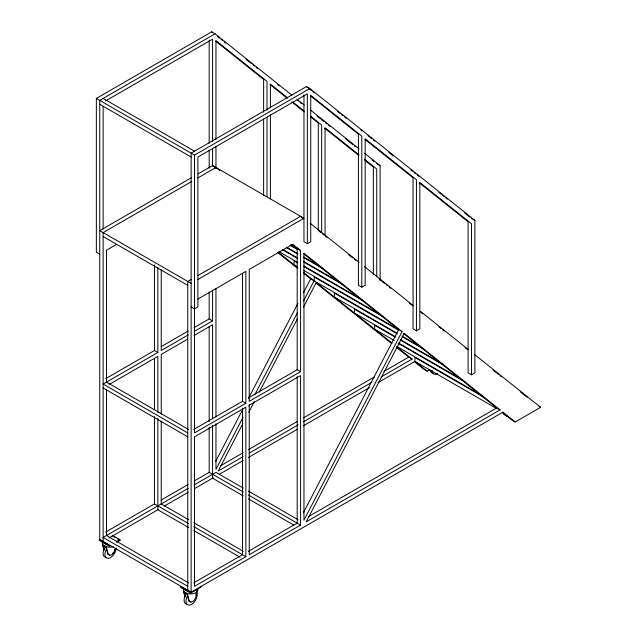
<?xml version="1.0" encoding="UTF-8"?>
<svg xmlns="http://www.w3.org/2000/svg" width="637" height="637" viewBox="0 0 637 637"><rect width="100%" height="100%" fill="white"/><g stroke="black" fill="none" stroke-linecap="round" stroke-linejoin="round"><path stroke-width="0.96" d="M114.349 550.679L114.612 549.198M114.947 549.397C114.7 552.064 112.821 554.652 110.193 555.384L108.29 554.516L106.331 547.016L102.565 544.85L104.046 550.344M195.846 595.101L196.801 590.658M197.526 589.074C196.204 593.461 196.777 600.532 191.235 602.172L189.332 601.304L187.374 593.811L183.615 591.638L185.088 597.14M215.76 461.244L243.215 408.492M248.613 398.109L297.853 303.491M303.355 292.924L310.681 278.847L303.777 273.329M243.039 417.283L215.959 469.326L215.959 423.844M248.82 406.175L249.704 404.471M254.752 394.781L297.575 312.488M303.531 301.038L314.065 280.798L303.331 272.222M242.848 423.645L218.188 471.038L243.135 456.633M248.788 412.235L254.267 401.708M259.291 392.05L297.59 318.46M303.515 307.074L316.27 282.557L391.97 343.024M303.308 512.928L398.682 329.655L303.642 253.733M402.066 331.606L303.96 520.134L303.96 253.239L402.066 331.606L314.224 280.925L314.224 277.015L383.458 316.987M112.415 553.728L113.577 552.303M99.746 254.107L96.362 252.148L96.362 98.424L211.667 31.85L215.051 33.801L291.897 95.192M215.051 33.801L99.746 100.375L99.746 539.42L191.132 592.179L191.132 153.135L306.445 86.568L309.829 88.519L474.883 220.37L474.883 372.852L471.499 374.811L468.115 372.852L468.115 221.787L419.528 182.978M105.718 100.837L212.575 39.144L212.575 141.342M96.362 98.424L194.516 155.094L309.829 88.519M191.204 177.85L99.746 230.658L191.132 283.417M198.043 173.909L212.575 165.516L303.96 218.276L197.972 279.468M191.841 181.394L103.13 232.609L103.13 541.37M197.868 177.914L215.959 167.467L219.845 170.573M116.603 244.377L106.514 250.198L106.514 382.104L188.568 429.481M191.196 279.476L187.748 281.466L187.748 590.228M198.011 275.542L300.576 216.325L302.909 218.188M197.884 299.064L245.858 271.37L245.858 403.277L194.516 432.913L194.516 155.094M303.96 94.881L303.96 241.726L307.345 243.684L310.729 241.726L310.729 95.319L361.792 136.111L361.792 287.176L358.408 285.217L358.408 134.152L310.442 95.837M105.662 378.689L154.465 350.509L157.849 352.468L157.849 267.819M161.225 346.616L188.178 331.049M194.062 327.657L209.183 318.922L212.575 320.873L212.575 290.05M157.849 352.468L103.13 384.063L187.748 432.913M188.202 334.951L161.233 350.509L161.233 269.785M194.078 331.551L212.575 320.873M109.038 384.557L157.849 356.378L157.849 412.545M187.294 339.378L161.233 354.419L161.233 414.114M194.03 335.484L212.575 324.782L212.575 418.565M361.792 287.176L365.176 285.217L365.176 138.81L416.439 179.761L416.439 330.826L419.823 328.875L419.823 182.469L471.499 223.746L471.499 374.811M193.664 429.497L242.474 401.318L245.858 403.277M248.382 397.91L297.192 369.731L300.576 371.682L300.576 250.532L292.757 244.29L249.242 269.411L249.242 401.318L300.576 371.682M105.662 532.094L154.465 503.915L188.624 523.638M161.225 500.021L188.178 484.454M194.062 481.062L209.183 472.328L243.342 492.043M220.824 465.607L243.191 452.692M248.35 449.714L297.383 421.407M303.403 417.928L374.468 376.897M383.88 371.467L408.699 357.142L412.083 359.093L381.276 376.881M188.202 488.348L103.13 537.461L187.748 586.319M194.078 484.956L215.959 472.328L243.31 488.117M249.155 453.154L298.188 424.847M303.347 421.869L371.865 382.311M109.15 537.899L158.175 509.592M164.195 506.12L188.273 492.218M194.293 488.738L213.212 477.814M219.232 474.342L243.318 460.44M248.478 457.462L297.407 429.211M303.411 425.747L369.46 387.607M378.036 382.654L414.926 361.362L496.979 408.739M116.515 541.681L119.963 539.69L119.963 540.343L116.515 542.334M414.313 361.625L423.844 369.237L427.228 371.196L429.808 369.707M193.664 582.903L242.474 554.723L242.474 408.19M248.382 551.316L297.192 523.136L297.192 376.594M308.826 516.416L496.701 407.951L500.085 409.902L306.19 521.846L404.272 333.366L500.085 409.902M245.858 556.682L194.516 586.319L194.516 436.823L245.858 407.186L245.858 556.682L193.752 526.6M300.576 525.087L249.242 554.723L249.242 405.228L300.576 375.591L300.576 525.087L248.47 495.005M201.005 586.478L201.005 587.131L190.662 593.103L180.327 587.131L180.327 586.478L190.662 592.45L502.927 412.171L515.229 422.005L540.638 407.33L474.764 354.713M109.851 555.185L107.948 554.317L105.989 547.175L102.907 545.391L104.134 549.683M190.901 601.981L188.998 601.113L187.039 593.963L183.95 592.187L185.184 596.479M376.73 163.693L380.114 165.652L380.114 280.423M471.499 218.411L474.883 220.37M103.13 98.424L194.516 151.184M99.746 104.285L191.132 157.044M292.017 244.449L300.576 250.532M290.456 244.903L298.148 249.346M290.082 245.245L297.774 249.68M286.666 247.18L297.774 253.59M303.761 257.045L318.285 265.438M286.292 247.514L297.399 253.924M303.387 257.38L323.039 268.734M282.868 249.449L297.399 257.834M303.387 261.289L338.43 281.522M282.494 249.784L297.877 258.662M303.865 262.118L344.036 285.312M416.439 330.826L413.055 328.875L413.055 177.811L364.897 139.336M279.078 251.719L297.877 262.571M303.865 266.027L358.567 297.606M297.503 262.906L294.087 260.931L294.087 264.841L297.503 266.815M303.491 266.362L365.033 301.89M303.491 270.271L378.704 313.699M538.942 406.358L540.638 407.33M310.681 278.847L314.065 280.798M398.467 330.117L334.369 293.108L334.369 297.017L396.763 333.04M401.891 336.002L418.987 345.867M397.241 333.868L354.506 309.192L354.506 313.101L395.529 336.79M402.369 336.83L424.592 349.657M400.657 339.752L439.124 361.951M395.155 337.124L374.644 325.276L374.644 329.186L394.303 340.54M400.283 340.086L444.73 365.742M398.579 343.009L459.261 378.044M398.205 343.343L465.727 382.327M397.345 346.759L479.398 394.128M484.152 397.424L414.926 357.453L414.926 361.362L427.228 371.196M515.229 422.005L511.845 420.046L502.314 412.434M103.13 236.518L187.748 285.376M191.132 306.867L194.516 308.826L197.908 306.867L197.908 157.044L307.345 93.862L307.345 243.684M103.13 387.965L187.748 436.823M248.438 491.079L298.012 519.696M243.342 495.952L212.575 478.188L212.575 425.532M248.47 498.914L293.768 525.071M188.584 519.712L161.233 503.915L161.233 421.081M193.72 522.666L243.294 551.292M188.624 527.547L157.849 509.783L157.849 418.453M193.752 530.51L239.902 557.152M112.208 535.207L119.963 539.69M113.067 536.362L114.787 537.357M117.375 538.846L119.963 540.343M188.568 582.887L106.514 535.51L106.514 389.995M306.445 86.568L307.345 87.285M308.117 87.906L311.222 90.39M312.775 91.624L314.328 92.867M337.61 111.459L339.935 113.322M341.488 114.556L343.04 115.799M344.593 117.041L346.146 118.283M360.884 130.059L361.792 130.776M367.931 135.681L371.769 138.755M373.306 139.981L374.843 141.207M388.666 152.243L393.268 155.922M410.929 170.031L412.465 171.257M414.002 172.484L415.539 173.71M417.211 175.048L418.764 176.282M438.877 192.35L441.194 194.205M442.747 195.44L444.292 196.682M445.836 197.916L447.389 199.15M464.405 212.75L469.827 217.074M297.272 99.483L304.183 105.001M310.33 109.906L359.093 148.859M364.507 153.191L380.114 165.652M211.667 31.85L212.575 32.575M217.225 36.293L219.558 38.148M221.111 39.39L222.655 40.633M224.208 41.867L225.761 43.109M245.938 59.225L251.368 63.565M252.921 64.799L254.474 66.041M256.026 67.283L257.579 68.517M277.764 84.649L279.301 85.876M296.961 99.977L298.498 101.203M300.035 102.43L301.572 103.664M316.923 115.926L320.761 118.992M321.669 119.716L323.986 121.571M325.531 122.806L327.084 124.04M328.628 125.274L330.173 126.516M345.652 138.874L352.611 144.432M354.164 145.674L355.709 146.908M371.952 159.887L374.277 161.742M287.486 97.748L270.399 84.092L270.399 107.836M292.924 102.087L303.801 110.774M310.792 116.356L321.669 125.043L321.669 232.378M358.989 154.855L325.053 127.75L325.053 235.579M364.388 159.17L376.73 169.028L376.73 276.362M215.664 41.126L263.63 79.434L263.63 112.231M270.12 84.625L287.215 98.273M291.873 102L304.303 111.921M310.514 116.89L318.285 123.092L318.285 230.427M324.751 128.26L358.687 155.364M364.858 160.293L373.346 167.069L373.346 274.412M310.179 223.245L359.133 262.348M364.571 266.696L413.524 305.792M420.516 311.382L468.561 349.761M318.444 230.602L320.777 232.465M322.33 233.707L323.883 234.942M325.443 236.184L326.996 237.426M348.75 254.808L352.635 257.913M354.188 259.155L355.741 260.39M379.055 279.014L384.493 283.361M386.046 284.596L387.607 285.838M389.159 287.08L390.712 288.322M409.36 303.22L412.465 305.704M421.001 312.52L422.554 313.762M438.829 326.757L441.154 328.62M442.707 329.855L444.252 331.097M465.177 347.81L466.73 349.044M493.078 370.097L498.5 374.429M500.053 375.663L501.606 376.905M520.206 391.763L527.181 397.329M212.575 165.516L215.68 168.001M403.205 333.262L496.701 407.951M278.019 252.005L297.957 267.938M396.612 346.735L412.083 359.093M277.7 252.507L297.646 268.432M315.976 283.075L391.683 343.542M396.318 347.253L408.699 357.142M297.192 248.581L297.192 369.731M270.399 114.764L270.399 198.848M267.014 110.217L267.014 81.393L215.959 40.609L215.959 139.527M267.014 117.168L267.014 196.682M263.63 119.191L263.63 195.718M242.474 273.353L242.474 401.318M215.959 146.454L215.959 168.216M215.959 288.41L215.959 416.924M212.575 148.286L212.575 166.146M209.183 40.171L209.183 143.357M209.183 150.3L209.183 168.16M209.183 292.072L209.183 318.922M209.183 326.773L209.183 421.583M209.183 427.554L209.183 472.328M190.662 592.45L190.662 593.103M154.465 264.881L154.465 350.509M154.465 358.36L154.465 409.607M154.465 416.502L154.465 503.915M103.13 106.299L103.13 229.328M197.733 588.644A7.31 4.22 0 0 1 190.662 593.963A7.31 4.22 0 0 1 183.599 588.644M197.295 588.907A7.31 4.22 0 0 1 194.325 590.786M188.775 591.208A7.31 4.22 0 0 1 183.599 588.222M505.651 415.228A7.978 4.602 -60 0 1 502.919 412.29M507.53 416.319A7.978 4.602 -60 0 1 505.467 415.125M105.861 557.271A7.978 4.602 -60 0 1 105.861 545.989M116.197 547.828A7.978 4.602 -60 0 1 108.537 558.338A7.978 4.602 -60 0 1 106.363 549.158M113.275 546.602A7.31 4.22 0 0 1 105.169 546.299A7.31 4.22 0 0 1 102.557 541.856M107.725 544.42A7.31 4.22 0 0 1 102.557 541.434M437.675 373.601A7.978 4.602 -60 0 1 432.037 370.344M432.977 373.266A7.978 4.602 -60 0 1 430.238 370.328M196.491 591.805A7.978 4.602 -60 0 1 194.922 601.232A7.978 4.602 -60 0 1 187.413 604.664A7.978 4.602 -60 0 1 187.405 595.953M186.904 604.067A7.978 4.602 -60 0 1 186.418 593.421M109.62 545.662L99.276 539.69L99.276 540.343L109.62 546.315L109.62 545.662"/></g></svg>
